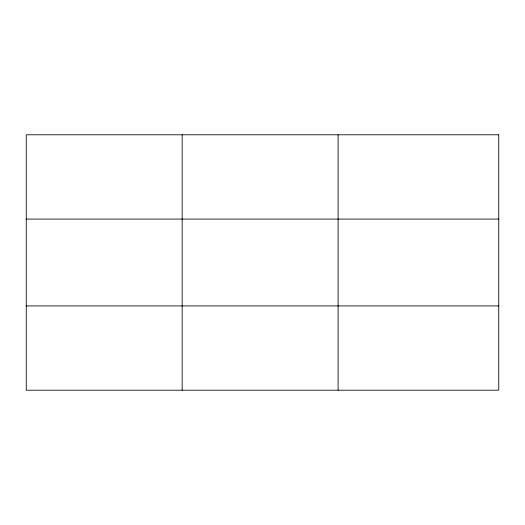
<?xml version="1.0" encoding="UTF-8"?>
<svg xmlns="http://www.w3.org/2000/svg" width="525" height="525" viewBox="0 0 525 525"><rect width="100%" height="100%" fill="white"/><g stroke="black" fill="none" stroke-linecap="round" stroke-linejoin="round"><path stroke-width="0.79" d="M182.175 390.206L182.175 134.794M338.1 390.206L338.1 134.794M26.25 219.076L498.75 219.076M26.25 305.924L498.75 305.924M498.75 134.794L498.75 390.206L26.25 390.206L26.25 134.794L498.75 134.794"/></g></svg>
